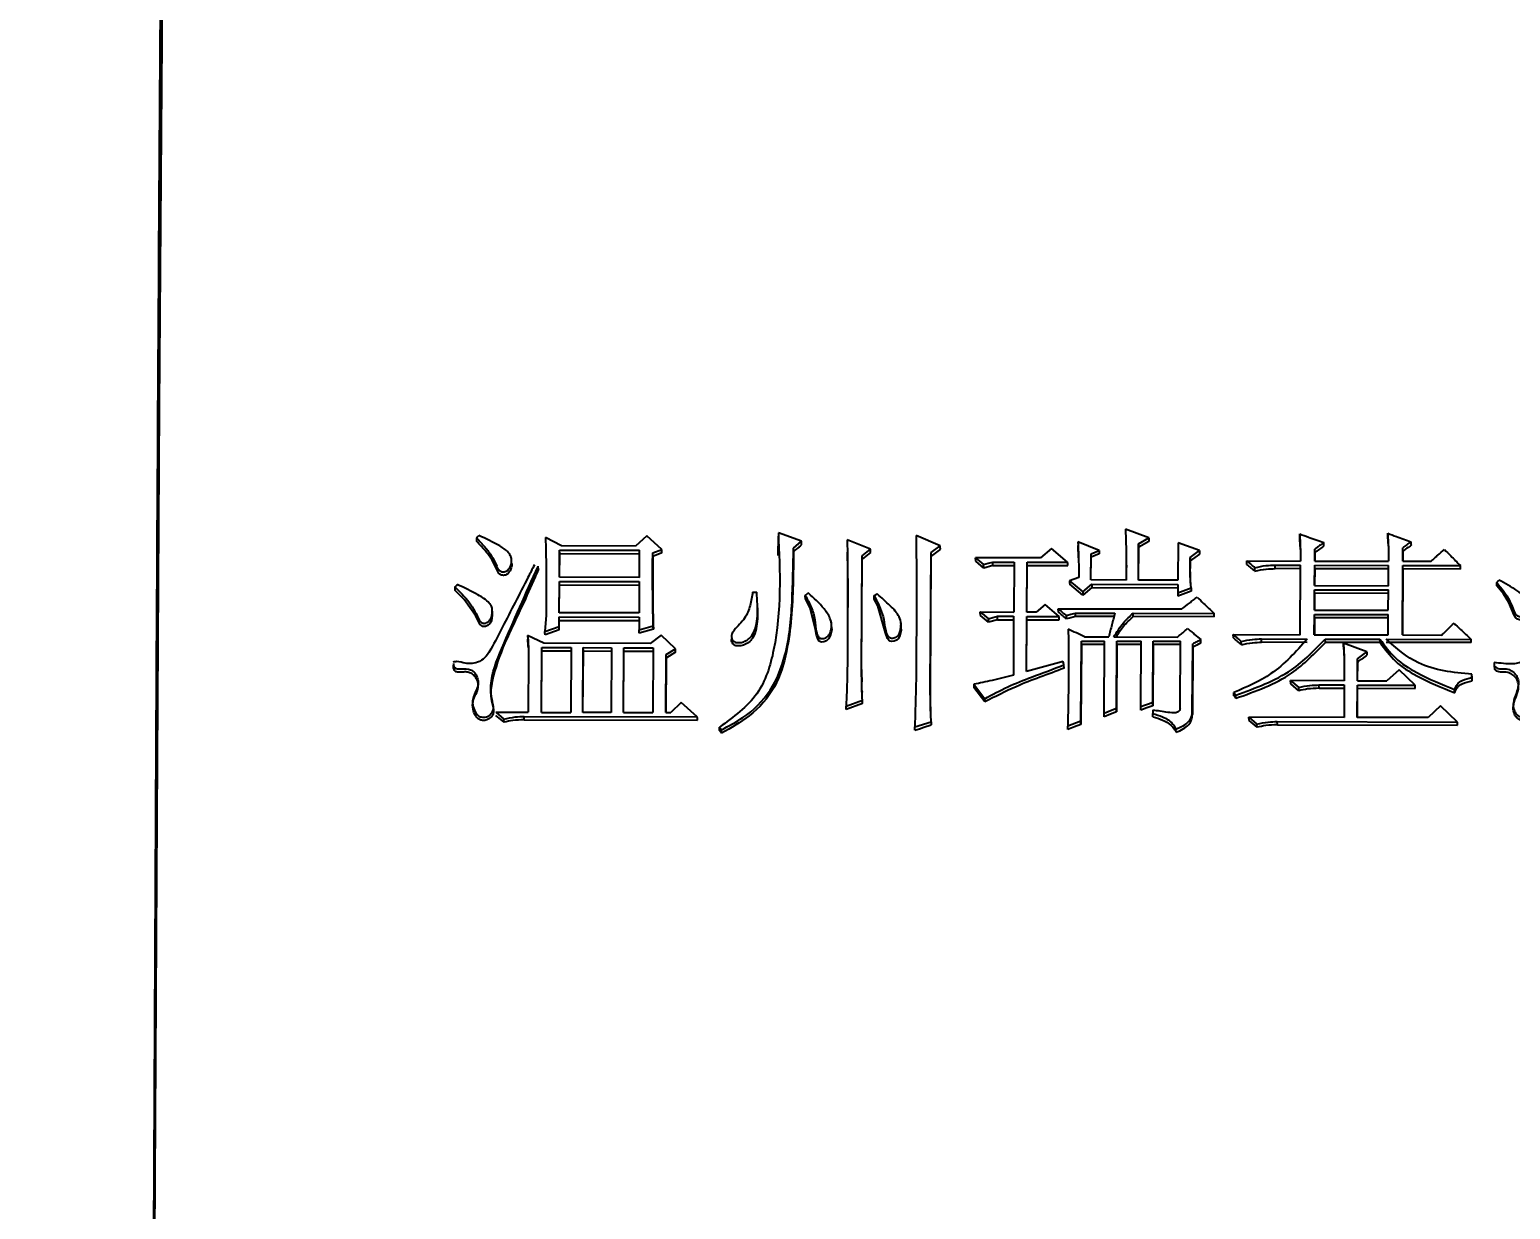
# Model space of a CAD drawing. Header units: millimetres. Extents: x 2454 to 4226, y 715 to 1968.
# Drawn here: x 2842.8 to 2857.04, y 1776.8 to 1788.15 of the extents above; entities that cross this region are included whole.
import ezdxf

# ---------------------------------------------------------------- set-up
doc = ezdxf.new("R2010")
doc.units = ezdxf.units.MM
doc.layers.add('标注', color=3, linetype='Continuous', lineweight=13)
doc.styles.add('SLDTEXTSTYLE1', font='txt.shx', dxfattribs={"width": 0.7, "bigfont": 'gbcbig.shx'})
doc.dimstyles.new('SLDDIMSTYLE12$0', dxfattribs={"dimtxt": 12, "dimasz": 10, "dimexe": 0, "dimexo": 0.0625, "dimgap": 0.875, "dimtad": 1, "dimdec": 1, "dimlfac": 1.8, "dimrnd": 1e-09, "dimzin": 12, "dimdsep": 46, "dimtxsty": 'SLDTEXTSTYLE1', "dimcen": 0.09, "dimdle": 8.16, "dimclrd": 3, "dimclre": 3, "dimadec": 0, "dimazin": 3, "dimtfac": 1, "dimtdec": 1, "dimtofl": 0, "dimtmove": 0, "dimatfit": 3, "dimfxl": 0, "dimfrac": 2, "dimtolj": 1, "dimlwd": 5, "dimlwe": 5, "dimarcsym": 0})

# ---------------------------------------------------------------- blocks, each defined once
blk = doc.blocks.new('*D56')
at = {"layer": 'Defpoints', "color": 0, "transparency": 16777216}
for p in [(3032.639, 1924.435), (3032.639, 1854.79), (2793.431, 1778.896)]:
    blk.add_point(p, dxfattribs=at)
at = {"layer": '标注', "color": 3, "linetype": 'Continuous', "lineweight": 5, "transparency": 16777216}
for p, q in [((3032.639, 1924.372), (3032.639, 1854.79)), ((2803.431, 1854.79), (3022.639, 1854.79))]:
    blk.add_line(p, q, dxfattribs=at)
at = {"layer": '标注', "color": 3, "lineweight": 5, "transparency": 16777216}
blk.add_line((2793.431, 1778.958), (2793.431, 1854.79), dxfattribs=at)
at = {"layer": '标注', "color": 3, "transparency": 16777216}
for points in [[(2803.431, 1856.457), (2803.431, 1853.123), (2793.431, 1854.79)], [(3022.639, 1856.457), (3022.639, 1853.123), (3032.639, 1854.79)]]:
    blk.add_solid(points, dxfattribs=at)
at = {"layer": '标注', "color": 0, "transparency": 16777216, "insert": (2913.035, 1869.379), "char_height": 12, "attachment_point": 5, "style": 'SLDTEXTSTYLE1'}
blk.add_mtext('\\A1;{\\H2.28571x;290}', dxfattribs=at)

msp = doc.modelspace()

# ---------------------------------------------------------------- linework, layer by layer
at = {"color": 7, "linetype": 'Continuous', "lineweight": 25}
for p, q in [((2847.1, 1783.226), (2847.1, 1783.26)), ((2847.917, 1783.185), (2847.762, 1783.266)), ((2848.735, 1783.28), (2848.628, 1783.183)), ((2848.88, 1783.15), (2848.735, 1783.28)), ((2849.998, 1783.091), (2850.002, 1783.277)), ((2850.224, 1783.229), (2850.001, 1783.31)), ((2850.886, 1783.154), (2850.663, 1783.244)), ((2851.558, 1783.185), (2851.325, 1783.283)), ((2853.564, 1783.262), (2853.34, 1783.344)), ((2853.34, 1783.344), (2853.341, 1783.31)), ((2853.466, 1783.205), (2853.564, 1783.262)), ((2855.02, 1783.178), (2855.015, 1783.266)), ((2855.862, 1783.272), (2855.862, 1783.306)), ((2855.868, 1783.181), (2855.862, 1783.272)), ((2847.896, 1782.884), (2847.897, 1783.144)), ((2847.897, 1783.144), (2848.666, 1783.142)), ((2847.898, 1783.111), (2847.897, 1783.144)), ((2847.897, 1782.884), (2847.898, 1783.111)), ((2847.898, 1783.111), (2848.666, 1783.109)), ((2848.628, 1783.183), (2847.917, 1783.185)), ((2848.665, 1782.882), (2848.666, 1783.142)), ((2848.793, 1783.118), (2848.88, 1783.15)), ((2848.793, 1783.084), (2848.793, 1783.118)), ((2848.881, 1783.117), (2848.793, 1783.084)), ((2850.146, 1783.164), (2850.224, 1783.229)), ((2850.147, 1783.13), (2850.146, 1783.164)), ((2850.808, 1783.089), (2850.886, 1783.154)), ((2850.887, 1783.12), (2850.808, 1783.056)), ((2851.462, 1781.839), (2851.47, 1783.12)), ((2851.47, 1783.12), (2851.558, 1783.185)), ((2851.559, 1783.152), (2851.471, 1783.087)), ((2852.629, 1783.158), (2852.521, 1783.069)), ((2852.783, 1783.028), (2852.629, 1783.158)), ((2853.086, 1783.141), (2852.882, 1783.223)), ((2852.882, 1783.223), (2852.883, 1783.189)), ((2852.888, 1783.071), (2852.883, 1783.189)), ((2853.006, 1782.857), (2853.008, 1783.109)), ((2853.008, 1783.109), (2853.086, 1783.141)), ((2853.009, 1783.075), (2853.008, 1783.109)), ((2853.087, 1783.108), (2853.009, 1783.075)), ((2853.464, 1782.856), (2853.466, 1783.205)), ((2853.465, 1782.856), (2853.467, 1783.172)), ((2853.564, 1783.228), (2853.467, 1783.172)), ((2853.846, 1783.213), (2853.844, 1782.855)), ((2854.05, 1783.139), (2853.846, 1783.213)), ((2853.962, 1783.074), (2854.05, 1783.139)), ((2854.051, 1783.106), (2853.962, 1783.041)), ((2855.02, 1783.178), (2855.022, 1783.117)), ((2855.159, 1783.039), (2855.16, 1783.153)), ((2855.16, 1783.119), (2855.16, 1783.039)), ((2855.868, 1783.181), (2855.869, 1783.111)), ((2856.006, 1783.037), (2856.007, 1783.167)), ((2856.007, 1783.134), (2856.007, 1783.037)), ((2847.435, 1783.05), (2847.434, 1783.057)), ((2847.435, 1783.023), (2847.435, 1783.036)), ((2847.693, 1782.957), (2847.692, 1782.99)), ((2850.801, 1782.029), (2850.808, 1783.089)), ((2850.802, 1781.997), (2850.808, 1783.056)), ((2851.463, 1781.807), (2851.471, 1783.087)), ((2851.898, 1783.07), (2851.975, 1783.005)), ((2852.521, 1783.069), (2851.898, 1783.07)), ((2851.899, 1783.037), (2851.898, 1783.07)), ((2851.976, 1782.972), (2851.899, 1783.037)), ((2851.976, 1782.972), (2851.975, 1783.005)), ((2852.064, 1782.996), (2851.976, 1782.972)), ((2852.063, 1783.029), (2852.268, 1783.029)), ((2852.064, 1782.996), (2852.268, 1782.996)), ((2852.268, 1783.029), (2852.265, 1782.548)), ((2852.391, 1782.548), (2852.394, 1783.029)), ((2852.392, 1782.548), (2852.395, 1782.995)), ((2852.394, 1783.029), (2852.783, 1783.028)), ((2852.395, 1782.995), (2852.784, 1782.995)), ((2853.007, 1782.857), (2853.009, 1783.075)), ((2853.962, 1783.041), (2853.963, 1782.967)), ((2854.507, 1783.04), (2855.023, 1783.039)), ((2854.507, 1783.007), (2854.507, 1783.04)), ((2854.585, 1782.942), (2854.584, 1782.975)), ((2854.779, 1782.999), (2855.022, 1782.999)), ((2854.78, 1782.966), (2854.779, 1782.999)), ((2855.023, 1782.965), (2854.78, 1782.966)), ((2855.018, 1782.33), (2855.022, 1782.999)), ((2855.158, 1782.803), (2855.159, 1782.998)), ((2855.159, 1782.965), (2855.158, 1782.803)), ((2855.159, 1783.039), (2855.87, 1783.038)), ((2855.159, 1782.998), (2855.869, 1782.997)), ((2855.159, 1782.965), (2855.159, 1782.998)), ((2855.869, 1782.964), (2855.159, 1782.965)), ((2855.868, 1782.802), (2855.869, 1782.997)), ((2856.002, 1782.328), (2856.006, 1782.997)), ((2856.006, 1782.963), (2856.003, 1782.328)), ((2856.006, 1783.037), (2856.278, 1783.037)), ((2856.006, 1782.997), (2856.561, 1782.995)), ((2856.561, 1782.962), (2856.006, 1782.963)), ((2847.893, 1782.541), (2847.895, 1782.843)), ((2847.895, 1782.843), (2848.664, 1782.841)), ((2847.896, 1782.81), (2847.895, 1782.843)), ((2848.665, 1782.882), (2847.896, 1782.884)), ((2848.664, 1782.841), (2848.663, 1782.54)), ((2852.89, 1782.881), (2852.802, 1782.849)), ((2852.802, 1782.849), (2852.928, 1782.743)), ((2852.929, 1782.71), (2852.803, 1782.816)), ((2852.928, 1782.743), (2853.016, 1782.816)), ((2853.347, 1782.856), (2853.006, 1782.857)), ((2853.016, 1782.816), (2853.843, 1782.814)), ((2853.844, 1782.855), (2853.464, 1782.856)), ((2853.843, 1782.814), (2853.843, 1782.733)), ((2856.911, 1782.799), (2856.91, 1782.832)), ((2847.894, 1782.541), (2847.896, 1782.81)), ((2847.896, 1782.81), (2848.664, 1782.808)), ((2849.754, 1782.741), (2849.793, 1782.741)), ((2850.922, 1782.706), (2850.951, 1782.722)), ((2850.923, 1782.673), (2850.922, 1782.706)), ((2853.017, 1782.783), (2852.929, 1782.71)), ((2853.017, 1782.783), (2853.843, 1782.781)), ((2853.843, 1782.733), (2853.97, 1782.781)), ((2853.97, 1782.748), (2853.844, 1782.7)), ((2853.97, 1782.781), (2853.97, 1782.748)), ((2855.156, 1782.567), (2855.157, 1782.762)), ((2855.157, 1782.762), (2855.868, 1782.761)), ((2855.158, 1782.729), (2855.157, 1782.762)), ((2855.158, 1782.729), (2855.157, 1782.567)), ((2855.158, 1782.803), (2855.868, 1782.802)), ((2855.868, 1782.728), (2855.158, 1782.729)), ((2855.867, 1782.565), (2855.868, 1782.761)), ((2847.25, 1782.543), (2847.249, 1782.576)), ((2848.663, 1782.54), (2847.893, 1782.541)), ((2849.799, 1782.494), (2849.799, 1782.527)), ((2851.943, 1782.549), (2852.021, 1782.484)), ((2851.943, 1782.549), (2852.265, 1782.548)), ((2851.944, 1782.516), (2851.943, 1782.549)), ((2852.479, 1782.548), (2852.391, 1782.548)), ((2852.567, 1782.621), (2852.479, 1782.548)), ((2852.702, 1782.507), (2852.567, 1782.621)), ((2852.693, 1782.58), (2853.881, 1782.578)), ((2852.694, 1782.547), (2852.693, 1782.58)), ((2852.858, 1782.539), (2853.238, 1782.538)), ((2853.413, 1782.538), (2854.192, 1782.536)), ((2853.414, 1782.505), (2853.413, 1782.538)), ((2855.156, 1782.567), (2855.867, 1782.565)), ((2847.767, 1782.517), (2847.756, 1782.362)), ((2847.756, 1782.362), (2847.893, 1782.411)), ((2847.893, 1782.501), (2848.662, 1782.499)), ((2847.893, 1782.411), (2847.893, 1782.501)), ((2847.894, 1782.468), (2847.893, 1782.501)), ((2847.893, 1782.378), (2847.894, 1782.468)), ((2847.894, 1782.468), (2848.662, 1782.466)), ((2848.662, 1782.499), (2848.662, 1782.377)), ((2848.662, 1782.377), (2848.798, 1782.417)), ((2848.799, 1782.385), (2848.662, 1782.344)), ((2849.593, 1782.394), (2849.593, 1782.394)), ((2850.511, 1782.436), (2850.51, 1782.449)), ((2851.18, 1782.439), (2851.179, 1782.449)), ((2851.18, 1782.416), (2851.18, 1782.426)), ((2852.022, 1782.451), (2851.944, 1782.516)), ((2852.022, 1782.451), (2852.021, 1782.484)), ((2852.109, 1782.475), (2852.022, 1782.451)), ((2852.109, 1782.508), (2852.264, 1782.508)), ((2852.109, 1782.475), (2852.265, 1782.475)), ((2852.264, 1782.508), (2852.261, 1781.943)), ((2852.388, 1781.976), (2852.391, 1782.507)), ((2852.389, 1781.976), (2852.392, 1782.475)), ((2852.391, 1782.507), (2852.702, 1782.507)), ((2852.392, 1782.475), (2852.391, 1782.507)), ((2852.392, 1782.475), (2852.703, 1782.474)), ((2852.703, 1782.474), (2852.702, 1782.507)), ((2853.23, 1782.506), (2852.859, 1782.506)), ((2854.193, 1782.503), (2853.414, 1782.505)), ((2855.155, 1782.33), (2855.156, 1782.526)), ((2855.156, 1782.526), (2855.867, 1782.524)), ((2855.157, 1782.493), (2855.156, 1782.526)), ((2855.157, 1782.493), (2855.156, 1782.33)), ((2855.866, 1782.492), (2855.157, 1782.493)), ((2855.865, 1782.328), (2855.867, 1782.524)), ((2847.746, 1782.248), (2847.59, 1782.322)), ((2847.59, 1782.322), (2847.591, 1782.289)), ((2848.768, 1782.246), (2847.746, 1782.248)), ((2847.893, 1782.378), (2847.757, 1782.33)), ((2848.662, 1782.344), (2848.662, 1782.377)), ((2848.875, 1782.327), (2848.768, 1782.246)), ((2849.011, 1782.196), (2848.875, 1782.327)), ((2852.911, 1781.499), (2852.915, 1782.269)), ((2852.915, 1782.269), (2853.139, 1782.269)), ((2852.945, 1782.31), (2853.178, 1782.31)), ((2853.135, 1781.573), (2853.139, 1782.269)), ((2853.227, 1782.31), (2853.84, 1782.308)), ((2853.252, 1781.622), (2853.256, 1782.269)), ((2853.256, 1782.269), (2853.49, 1782.268)), ((2853.486, 1781.638), (2853.49, 1782.268)), ((2853.603, 1781.678), (2853.606, 1782.268)), ((2853.606, 1782.268), (2853.869, 1782.267)), ((2853.865, 1781.62), (2853.869, 1782.267)), ((2853.982, 1781.595), (2853.986, 1782.243)), ((2854.376, 1782.332), (2855.018, 1782.33)), ((2854.377, 1782.299), (2854.376, 1782.332)), ((2854.454, 1782.234), (2854.453, 1782.266)), ((2854.648, 1782.29), (2855.086, 1782.289)), ((2854.649, 1782.258), (2854.648, 1782.29)), ((2855.087, 1782.257), (2854.649, 1782.258)), ((2855.155, 1782.33), (2855.865, 1782.328)), ((2855.261, 1782.289), (2855.787, 1782.288)), ((2855.262, 1782.257), (2855.261, 1782.289)), ((2855.788, 1782.255), (2855.262, 1782.257)), ((2855.66, 1782.165), (2855.437, 1782.248)), ((2855.788, 1782.255), (2855.787, 1782.288)), ((2855.846, 1782.288), (2856.663, 1782.286)), ((2856.664, 1782.254), (2855.846, 1782.255)), ((2856.002, 1782.328), (2856.381, 1782.327)), ((2847.596, 1782.216), (2847.598, 1782.185)), ((2847.599, 1782.125), (2847.596, 1781.585)), ((2847.722, 1781.584), (2847.726, 1782.207)), ((2847.723, 1781.584), (2847.727, 1782.175)), ((2847.726, 1782.207), (2848.008, 1782.206)), ((2847.727, 1782.175), (2847.726, 1782.207)), ((2847.727, 1782.175), (2848.009, 1782.174)), ((2848.008, 1782.206), (2848.005, 1781.584)), ((2848.121, 1781.583), (2848.125, 1782.206)), ((2848.122, 1781.583), (2848.126, 1782.174)), ((2848.125, 1782.206), (2848.398, 1782.205)), ((2848.126, 1782.174), (2848.125, 1782.206)), ((2848.126, 1782.174), (2848.398, 1782.173)), ((2848.398, 1782.205), (2848.394, 1781.583)), ((2848.511, 1781.583), (2848.515, 1782.205)), ((2848.512, 1781.583), (2848.515, 1782.173)), ((2848.515, 1782.205), (2848.797, 1782.205)), ((2848.515, 1782.173), (2848.515, 1782.205)), ((2848.515, 1782.173), (2848.798, 1782.173)), ((2848.797, 1782.205), (2848.793, 1781.582)), ((2848.92, 1781.582), (2848.923, 1782.139)), ((2848.921, 1781.582), (2848.924, 1782.107)), ((2848.923, 1782.139), (2849.011, 1782.196)), ((2849.012, 1782.164), (2848.924, 1782.107)), ((2852.916, 1782.237), (2852.911, 1781.468)), ((2853.14, 1782.237), (2852.916, 1782.237)), ((2853.257, 1782.236), (2853.253, 1781.59)), ((2853.49, 1782.236), (2853.257, 1782.236)), ((2853.607, 1782.236), (2853.604, 1781.647)), ((2853.87, 1782.235), (2853.607, 1782.236)), ((2853.987, 1782.21), (2853.983, 1781.564)), ((2855.437, 1782.215), (2855.441, 1782.102)), ((2855.571, 1781.887), (2855.572, 1782.1)), ((2855.572, 1782.1), (2855.66, 1782.165)), ((2846.879, 1782.005), (2846.878, 1782.037)), ((2850.802, 1781.997), (2850.801, 1782.029)), ((2852.739, 1782.073), (2852.388, 1781.976)), ((2852.748, 1782.041), (2852.739, 1782.073)), ((2852.749, 1782.009), (2852.748, 1782.041)), ((2855.444, 1781.992), (2855.444, 1781.984)), ((2855.572, 1781.887), (2855.573, 1782.068)), ((2855.97, 1781.993), (2855.853, 1781.887)), ((2856.125, 1781.845), (2855.97, 1781.993)), ((2856.886, 1782.064), (2856.886, 1782.032)), ((2856.886, 1782.032), (2856.887, 1782)), ((2851.463, 1781.807), (2851.462, 1781.839)), ((2851.881, 1781.854), (2851.987, 1781.715)), ((2851.988, 1781.684), (2851.882, 1781.823)), ((2854.928, 1781.889), (2855.006, 1781.823)), ((2855.444, 1781.887), (2854.928, 1781.889)), ((2854.929, 1781.857), (2854.928, 1781.889)), ((2855.006, 1781.791), (2854.929, 1781.857)), ((2855.006, 1781.791), (2855.006, 1781.823)), ((2855.2, 1781.847), (2855.444, 1781.847)), ((2855.201, 1781.815), (2855.2, 1781.847)), ((2855.201, 1781.815), (2855.444, 1781.815)), ((2855.444, 1781.847), (2855.442, 1781.535)), ((2855.569, 1781.535), (2855.57, 1781.846)), ((2855.57, 1781.846), (2856.125, 1781.845)), ((2855.57, 1781.535), (2855.571, 1781.815)), ((2855.571, 1781.887), (2855.853, 1781.887)), ((2855.571, 1781.815), (2856.126, 1781.813)), ((2856.671, 1781.918), (2856.671, 1781.95)), ((2856.672, 1781.919), (2856.671, 1781.95)), ((2856.672, 1781.886), (2856.671, 1781.918)), ((2856.672, 1781.886), (2856.672, 1781.919)), ((2849.066, 1781.68), (2848.968, 1781.582)), ((2849.221, 1781.54), (2849.066, 1781.68)), ((2850.653, 1781.644), (2850.809, 1781.701)), ((2850.805, 1781.794), (2850.806, 1781.778)), ((2851.464, 1781.672), (2851.463, 1781.807)), ((2851.466, 1781.583), (2851.464, 1781.695)), ((2854.402, 1781.719), (2854.402, 1781.75)), ((2847.284, 1781.585), (2847.362, 1781.519)), ((2847.284, 1781.585), (2847.596, 1781.585)), ((2847.363, 1781.488), (2847.285, 1781.554)), ((2847.557, 1781.544), (2849.221, 1781.54)), ((2847.557, 1781.512), (2847.557, 1781.544)), ((2847.722, 1781.584), (2848.005, 1781.584)), ((2848.394, 1781.583), (2848.121, 1781.583)), ((2848.511, 1781.583), (2848.793, 1781.582)), ((2848.92, 1781.582), (2848.968, 1781.582)), ((2850.654, 1781.612), (2850.653, 1781.644)), ((2850.81, 1781.669), (2850.654, 1781.612)), ((2853.136, 1781.541), (2853.135, 1781.573)), ((2853.487, 1781.606), (2853.486, 1781.638)), ((2853.603, 1781.604), (2853.602, 1781.572)), ((2853.603, 1781.54), (2853.602, 1781.572)), ((2853.983, 1781.564), (2853.982, 1781.595)), ((2854.527, 1781.537), (2854.604, 1781.471)), ((2855.442, 1781.535), (2854.527, 1781.537)), ((2854.528, 1781.506), (2854.527, 1781.537)), ((2856.25, 1781.533), (2855.569, 1781.535)), ((2856.368, 1781.648), (2856.25, 1781.533)), ((2856.532, 1781.491), (2856.368, 1781.648)), ((2847.363, 1781.488), (2847.362, 1781.519)), ((2847.557, 1781.512), (2849.222, 1781.509)), ((2849.435, 1781.441), (2849.454, 1781.416)), ((2849.436, 1781.41), (2849.435, 1781.441)), ((2849.455, 1781.385), (2849.436, 1781.41)), ((2849.455, 1781.385), (2849.454, 1781.416)), ((2851.314, 1781.445), (2851.47, 1781.494)), ((2851.315, 1781.414), (2851.314, 1781.445)), ((2851.47, 1781.494), (2851.471, 1781.463)), ((2852.785, 1781.419), (2852.784, 1781.45)), ((2853.826, 1781.392), (2853.825, 1781.423)), ((2854.605, 1781.44), (2854.528, 1781.506)), ((2854.605, 1781.44), (2854.604, 1781.471)), ((2854.799, 1781.495), (2856.532, 1781.491)), ((2854.8, 1781.464), (2854.799, 1781.495)), ((2854.8, 1781.464), (2856.533, 1781.46))]:
    msp.add_line(p, q, dxfattribs=at)
at = {"color": 7, "linetype": 'Continuous', "lineweight": 25, "flags": 128}
for points in [[(2844.789, 1828.119), (2844.74, 1827.952), (2844.691, 1827.449), (2844.641, 1826.614), (2844.591, 1825.45), (2844.541, 1823.963), (2844.492, 1822.159), (2844.443, 1820.048), (2844.395, 1817.638), (2844.349, 1814.942), (2844.303, 1811.971), (2844.26, 1808.74), (2844.218, 1805.264), (2844.178, 1801.559), (2844.14, 1797.641), (2844.104, 1793.53), (2844.071, 1789.245), (2844.041, 1784.805), (2844.013, 1780.232), (2843.988, 1775.546), (2843.966, 1770.769), (2843.948, 1765.925), (2843.932, 1761.034), (2843.92, 1756.121)], [(2844.788, 1827.419), (2844.739, 1827.252), (2844.69, 1826.755), (2844.641, 1825.928), (2844.591, 1824.775), (2844.542, 1823.302), (2844.493, 1821.516), (2844.445, 1819.425), (2844.398, 1817.039), (2844.351, 1814.369), (2844.307, 1811.428), (2844.263, 1808.228), (2844.222, 1804.786), (2844.182, 1801.116), (2844.145, 1797.237), (2844.109, 1793.166), (2844.077, 1788.923), (2844.046, 1784.526), (2844.019, 1779.997), (2843.994, 1775.357), (2843.982, 1772.692)], [(2847.1, 1783.26), (2847.109, 1783.272), (2847.119, 1783.284)], [(2853.564, 1783.262), (2853.564, 1783.243), (2853.564, 1783.228)], [(2855.015, 1783.266), (2855.015, 1783.285), (2855.015, 1783.299)], [(2848.881, 1783.117), (2848.881, 1783.135), (2848.88, 1783.15)], [(2850.225, 1783.195), (2850.225, 1783.214), (2850.224, 1783.229)], [(2850.887, 1783.12), (2850.886, 1783.139), (2850.886, 1783.154)], [(2851.471, 1783.087), (2851.47, 1783.105), (2851.47, 1783.12)], [(2851.559, 1783.152), (2851.558, 1783.17), (2851.558, 1783.185)], [(2853.086, 1783.141), (2853.086, 1783.122), (2853.087, 1783.108)], [(2853.466, 1783.205), (2853.466, 1783.186), (2853.467, 1783.172)], [(2854.05, 1783.139), (2854.05, 1783.12), (2854.051, 1783.106)], [(2855.16, 1783.119), (2855.16, 1783.138), (2855.16, 1783.153)], [(2855.248, 1783.184), (2855.248, 1783.203), (2855.248, 1783.218)], [(2856.007, 1783.134), (2856.007, 1783.153), (2856.007, 1783.167)], [(2856.085, 1783.224), (2856.085, 1783.205), (2856.086, 1783.19)], [(2850.808, 1783.056), (2850.808, 1783.074), (2850.808, 1783.089)], [(2851.975, 1783.005), (2852.019, 1783.017), (2852.063, 1783.029)], [(2852.064, 1782.996), (2852.063, 1783.015), (2852.063, 1783.029)], [(2852.395, 1782.995), (2852.394, 1783.014), (2852.394, 1783.029)], [(2852.784, 1782.995), (2852.784, 1783.013), (2852.783, 1783.028)], [(2853.962, 1783.074), (2853.962, 1783.055), (2853.962, 1783.041)], [(2856.006, 1782.963), (2856.006, 1782.982), (2856.006, 1782.997)], [(2856.561, 1782.962), (2856.561, 1782.981), (2856.561, 1782.995)], [(2846.892, 1782.788), (2846.897, 1782.795), (2846.905, 1782.804), (2846.912, 1782.813)], [(2852.802, 1782.849), (2852.802, 1782.83), (2852.803, 1782.816)], [(2853.016, 1782.816), (2853.016, 1782.797), (2853.017, 1782.783)], [(2856.91, 1782.832), (2856.92, 1782.844), (2856.93, 1782.856)], [(2846.893, 1782.755), (2846.893, 1782.767), (2846.892, 1782.778), (2846.892, 1782.788)], [(2847.248, 1782.543), (2847.25, 1782.515), (2847.242, 1782.465), (2847.226, 1782.438), (2847.203, 1782.418), (2847.184, 1782.409), (2847.17, 1782.408), (2847.158, 1782.41), (2847.148, 1782.415), (2847.132, 1782.43), (2847.09, 1782.514), (2846.978, 1782.669), (2846.893, 1782.755), (2846.893, 1782.755)], [(2850.26, 1782.708), (2850.267, 1782.714), (2850.278, 1782.723), (2850.289, 1782.732)], [(2850.261, 1782.675), (2850.261, 1782.689), (2850.26, 1782.698), (2850.26, 1782.708)], [(2850.509, 1782.416), (2850.514, 1782.38), (2850.5, 1782.321), (2850.484, 1782.292), (2850.464, 1782.273), (2850.438, 1782.262), (2850.419, 1782.26), (2850.406, 1782.263), (2850.394, 1782.27), (2850.384, 1782.283), (2850.368, 1782.327), (2850.359, 1782.38), (2850.306, 1782.59), (2850.261, 1782.675), (2850.261, 1782.675)], [(2851.176, 1782.415), (2851.182, 1782.375), (2851.166, 1782.313), (2851.153, 1782.292), (2851.137, 1782.277), (2851.116, 1782.268), (2851.093, 1782.266), (2851.076, 1782.269), (2851.062, 1782.278), (2851.05, 1782.294), (2851.031, 1782.349), (2850.957, 1782.607), (2850.923, 1782.673), (2850.923, 1782.673)], [(2852.928, 1782.743), (2852.928, 1782.724), (2852.929, 1782.71)], [(2853.843, 1782.733), (2853.843, 1782.714), (2853.844, 1782.7)], [(2857.216, 1782.596), (2857.218, 1782.559), (2857.205, 1782.521), (2857.184, 1782.492), (2857.168, 1782.48), (2857.147, 1782.474), (2857.129, 1782.474), (2857.109, 1782.481), (2857.093, 1782.494), (2857.078, 1782.518), (2857.026, 1782.64), (2856.975, 1782.722), (2856.911, 1782.799), (2856.911, 1782.799)], [(2852.771, 1782.515), (2852.815, 1782.527), (2852.858, 1782.539)], [(2852.859, 1782.506), (2852.859, 1782.525), (2852.858, 1782.539)], [(2854.193, 1782.503), (2854.192, 1782.522), (2854.192, 1782.536)], [(2847.893, 1782.378), (2847.893, 1782.397), (2847.893, 1782.411)], [(2848.799, 1782.385), (2848.798, 1782.403), (2848.798, 1782.417)], [(2852.021, 1782.484), (2852.065, 1782.496), (2852.109, 1782.508)], [(2852.109, 1782.475), (2852.109, 1782.494), (2852.109, 1782.508)], [(2852.771, 1782.482), (2852.771, 1782.5), (2852.771, 1782.515)], [(2852.859, 1782.506), (2852.815, 1782.494), (2852.771, 1782.482)], [(2847.757, 1782.33), (2847.756, 1782.348), (2847.756, 1782.362)], [(2852.916, 1782.237), (2852.916, 1782.255), (2852.915, 1782.269)], [(2853.257, 1782.236), (2853.256, 1782.254), (2853.256, 1782.269)], [(2853.607, 1782.236), (2853.607, 1782.254), (2853.606, 1782.268)], [(2853.987, 1782.21), (2853.986, 1782.228), (2853.986, 1782.243)], [(2854.065, 1782.251), (2854.026, 1782.231), (2853.987, 1782.21)], [(2854.065, 1782.251), (2854.064, 1782.269), (2854.064, 1782.283)], [(2855.437, 1782.215), (2855.437, 1782.233), (2855.437, 1782.248)], [(2856.664, 1782.254), (2856.664, 1782.272), (2856.663, 1782.286)], [(2848.924, 1782.107), (2848.923, 1782.125), (2848.923, 1782.139)], [(2849.012, 1782.164), (2849.011, 1782.182), (2849.011, 1782.196)], [(2855.573, 1782.068), (2855.572, 1782.086), (2855.572, 1782.1)], [(2855.66, 1782.165), (2855.66, 1782.147), (2855.661, 1782.133)], [(2851.881, 1781.854), (2851.881, 1781.836), (2851.882, 1781.823)], [(2855.571, 1781.815), (2855.571, 1781.832), (2855.57, 1781.846)], [(2856.126, 1781.813), (2856.126, 1781.831), (2856.125, 1781.845)], [(2850.81, 1781.669), (2850.809, 1781.687), (2850.809, 1781.701)], [(2853.603, 1781.678), (2853.561, 1781.664), (2853.523, 1781.651), (2853.486, 1781.638)], [(2853.604, 1781.647), (2853.603, 1781.664), (2853.603, 1781.678)], [(2854.382, 1781.775), (2854.392, 1781.763), (2854.402, 1781.75)], [(2854.383, 1781.743), (2854.383, 1781.755), (2854.383, 1781.765), (2854.382, 1781.775)], [(2854.383, 1781.743), (2854.388, 1781.737), (2854.393, 1781.731), (2854.402, 1781.719)], [(2849.222, 1781.509), (2849.222, 1781.526), (2849.221, 1781.54)], [(2853.252, 1781.622), (2853.211, 1781.604), (2853.173, 1781.589), (2853.135, 1781.573)], [(2853.253, 1781.59), (2853.194, 1781.566), (2853.136, 1781.541)], [(2853.253, 1781.59), (2853.252, 1781.608), (2853.252, 1781.622)], [(2853.604, 1781.647), (2853.545, 1781.627), (2853.487, 1781.606)], [(2851.315, 1781.414), (2851.357, 1781.427), (2851.4, 1781.441), (2851.471, 1781.463)], [(2852.911, 1781.499), (2852.869, 1781.483), (2852.826, 1781.467), (2852.784, 1781.45)], [(2852.911, 1781.468), (2852.848, 1781.444), (2852.785, 1781.419)], [(2852.911, 1781.468), (2852.911, 1781.485), (2852.911, 1781.499)], [(2856.533, 1781.46), (2856.532, 1781.478), (2856.532, 1781.491)]]:
    msp.add_lwpolyline(points, dxfattribs=at)
at = {"color": 7, "linetype": 'Continuous', "lineweight": 25}
for points, knots in [([(2843.979, 1772.695), (2843.981, 1773.153), (2843.99, 1775.448), (2844.008, 1779.538), (2844.036, 1784.857), (2844.072, 1790.529), (2844.116, 1796.438), (2844.17, 1802.411), (2844.23, 1807.886), (2844.294, 1812.774), (2844.361, 1817.034), (2844.426, 1820.301), (2844.485, 1822.717), (2844.539, 1824.466), (2844.591, 1825.737), (2844.641, 1826.594), (2844.673, 1826.846), (2844.689, 1826.972)], [0, 0, 0, 0, 0.015982, 0.079971, 0.143956, 0.207938, 0.29112, 0.374568, 0.45775, 0.540927, 0.624368, 0.707543, 0.76895, 0.830357, 0.891763, 0.945879, 1, 1, 1, 1]), ([(2847.1, 1783.26), (2847.126, 1783.232), (2847.18, 1783.175), (2847.251, 1783.083), (2847.285, 1783.006), (2847.307, 1782.959), (2847.32, 1782.944), (2847.337, 1782.936), (2847.355, 1782.933), (2847.375, 1782.936), (2847.395, 1782.946), (2847.416, 1782.969), (2847.433, 1783.003), (2847.438, 1783.044), (2847.429, 1783.084), (2847.395, 1783.138), (2847.288, 1783.208), (2847.188, 1783.253), (2847.119, 1783.284)], [0, 0, 0, 0, 0.118195, 0.236594, 0.355265, 0.378317, 0.396661, 0.415151, 0.431859, 0.45125, 0.470947, 0.497651, 0.545149, 0.585605, 0.625976, 0.672286, 0.776697, 1, 1, 1, 1]), ([(2847.762, 1783.266), (2847.764, 1783.169), (2847.769, 1782.995), (2847.769, 1782.745), (2847.768, 1782.593), (2847.767, 1782.517)], [0, 0, 0, 0, 0.392125, 0.69604, 1, 1, 1, 1]), ([(2850.001, 1783.31), (2850.017, 1782.936), (2850.039, 1782.414), (2849.833, 1781.73), (2849.569, 1781.539), (2849.435, 1781.441)], [0, 0, 0, 0, 0.553922, 0.77301, 1, 1, 1, 1]), ([(2850.663, 1783.244), (2850.665, 1783.112), (2850.669, 1782.856), (2850.667, 1782.475), (2850.666, 1782.227), (2850.665, 1782.102)], [0, 0, 0, 0, 0.348472, 0.674226, 1, 1, 1, 1]), ([(2851.325, 1783.283), (2851.326, 1783.204), (2851.33, 1782.968), (2851.329, 1782.625), (2851.328, 1782.255), (2851.327, 1782.043), (2851.326, 1781.937)], [0, 0, 0, 0, 0.176515, 0.529562, 0.764778, 1, 1, 1, 1]), ([(2853.34, 1783.344), (2853.343, 1783.252), (2853.347, 1783.125), (2853.348, 1782.962), (2853.347, 1782.891), (2853.347, 1782.856)], [0, 0, 0, 0, 0.564619, 0.782302, 1, 1, 1, 1]), ([(2853.342, 1783.284), (2853.342, 1783.284), (2853.342, 1783.284), (2853.342, 1783.281), (2853.343, 1783.234), (2853.347, 1783.096), (2853.347, 1782.987), (2853.347, 1782.925)], [0, 0, 0, 0, 0.004513, 0.017372, 0.048295, 0.459363, 1, 1, 1, 1]), ([(2855.015, 1783.299), (2855.016, 1783.272), (2855.02, 1783.214), (2855.022, 1783.128), (2855.022, 1783.069), (2855.023, 1783.039)], [0, 0, 0, 0, 0.321674, 0.660765, 1, 1, 1, 1]), ([(2855.015, 1783.299), (2855.043, 1783.29), (2855.095, 1783.271), (2855.173, 1783.244), (2855.223, 1783.226), (2855.248, 1783.218)], [0, 0, 0, 0, 0.360698, 0.680349, 1, 1, 1, 1]), ([(2855.862, 1783.306), (2855.863, 1783.277), (2855.867, 1783.219), (2855.869, 1783.129), (2855.87, 1783.068), (2855.87, 1783.038)], [0, 0, 0, 0, 0.316553, 0.658188, 1, 1, 1, 1]), ([(2855.862, 1783.306), (2855.889, 1783.295), (2855.941, 1783.277), (2856.015, 1783.25), (2856.062, 1783.233), (2856.085, 1783.224)], [0, 0, 0, 0, 0.374339, 0.687169, 1, 1, 1, 1]), ([(2847.433, 1783.023), (2847.435, 1783.018), (2847.44, 1782.999), (2847.431, 1782.965), (2847.415, 1782.933), (2847.396, 1782.913), (2847.377, 1782.903), (2847.357, 1782.9), (2847.337, 1782.903), (2847.32, 1782.912), (2847.306, 1782.928), (2847.286, 1782.978), (2847.248, 1783.054), (2847.179, 1783.144), (2847.127, 1783.199), (2847.1, 1783.226)], [0, 0, 0, 0, 0.026237, 0.10409, 0.173212, 0.210958, 0.243058, 0.27519, 0.307847, 0.340531, 0.368237, 0.418031, 0.616333, 0.806959, 1, 1, 1, 1]), ([(2848.798, 1782.417), (2848.795, 1782.537), (2848.792, 1782.715), (2848.792, 1782.948), (2848.792, 1783.061), (2848.793, 1783.118)], [0, 0, 0, 0, 0.5142491, 0.7571217, 1, 1, 1, 1]), ([(2849.454, 1781.416), (2849.524, 1781.453), (2849.707, 1781.548), (2849.945, 1781.785), (2850.097, 1782.18), (2850.139, 1782.646), (2850.144, 1782.99), (2850.146, 1783.164)], [0, 0, 0, 0, 0.113441, 0.293656, 0.475727, 0.736012, 1, 1, 1, 1]), ([(2850.147, 1783.13), (2850.146, 1783.024), (2850.143, 1782.704), (2850.116, 1782.264), (2849.988, 1781.819), (2849.749, 1781.548), (2849.546, 1781.436), (2849.455, 1781.385)], [0, 0, 0, 0, 0.162592, 0.48831, 0.668189, 0.850019, 1, 1, 1, 1]), ([(2850.147, 1783.13), (2850.158, 1783.139), (2850.177, 1783.155), (2850.203, 1783.176), (2850.218, 1783.189), (2850.225, 1783.195)], [0, 0, 0, 0, 0.4297984, 0.7148992, 1, 1, 1, 1]), ([(2850.664, 1783.121), (2850.664, 1783.121), (2850.664, 1783.121), (2850.664, 1783.121), (2850.664, 1783.121), (2850.664, 1783.121), (2850.664, 1783.12), (2850.664, 1783.115), (2850.664, 1783.073), (2850.665, 1782.98), (2850.666, 1782.863), (2850.667, 1782.739), (2850.667, 1782.602), (2850.667, 1782.49), (2850.667, 1782.421)], [0, 0, 0, 0, 0.000978, 0.001619, 0.001946, 0.002298, 0.003117, 0.004142, 0.021286, 0.169007, 0.400281, 0.509806, 0.696848, 1, 1, 1, 1]), ([(2852.882, 1783.223), (2852.884, 1783.19), (2852.887, 1783.125), (2852.89, 1783.011), (2852.89, 1782.93), (2852.89, 1782.881)], [0, 0, 0, 0, 0.2861485, 0.5723076, 1, 1, 1, 1]), ([(2855.248, 1783.218), (2855.236, 1783.209), (2855.215, 1783.194), (2855.186, 1783.172), (2855.168, 1783.159), (2855.16, 1783.153)], [0, 0, 0, 0, 0.401179, 0.70059, 1, 1, 1, 1]), ([(2855.248, 1783.184), (2855.234, 1783.173), (2855.204, 1783.152), (2855.175, 1783.13), (2855.16, 1783.119)], [0, 0, 0, 0, 0.499999, 1, 1, 1, 1]), ([(2856.085, 1783.224), (2856.078, 1783.219), (2856.065, 1783.21), (2856.046, 1783.196), (2856.026, 1783.181), (2856.013, 1783.172), (2856.007, 1783.167)], [0, 0, 0, 0, 0.25, 0.5, 0.75, 1, 1, 1, 1]), ([(2856.086, 1783.19), (2856.073, 1783.181), (2856.047, 1783.162), (2856.02, 1783.143), (2856.007, 1783.134)], [0, 0, 0, 0, 0.499999, 1, 1, 1, 1]), ([(2856.278, 1783.037), (2856.289, 1783.046), (2856.311, 1783.066), (2856.353, 1783.104), (2856.385, 1783.132), (2856.406, 1783.15)], [0, 0, 0, 0, 0.255423, 0.510847, 1, 1, 1, 1]), ([(2856.406, 1783.15), (2856.426, 1783.13), (2856.462, 1783.094), (2856.514, 1783.042), (2856.545, 1783.011), (2856.561, 1782.995)], [0, 0, 0, 0, 0.394938, 0.697469, 1, 1, 1, 1]), ([(2847.655, 1783.002), (2847.634, 1782.962), (2847.532, 1782.761), (2847.392, 1782.492), (2847.264, 1782.238), (2847.196, 1782.122), (2847.132, 1782.071), (2847.059, 1782.049), (2846.984, 1782.055), (2846.925, 1782.075), (2846.885, 1782.07), (2846.873, 1782.068)], [0, 0, 0, 0, 0.102735, 0.513641, 0.691803, 0.752733, 0.81448, 0.868242, 0.914556, 0.973792, 1, 1, 1, 1]), ([(2846.877, 1782.053), (2846.877, 1782.047), (2846.877, 1782.035), (2846.884, 1782.02), (2846.894, 1782.009), (2846.908, 1782.003), (2846.951, 1781.998), (2847.006, 1782.011), (2847.061, 1781.985), (2847.091, 1781.954), (2847.111, 1781.911), (2847.118, 1781.86), (2847.097, 1781.791), (2847.054, 1781.722), (2847.063, 1781.637), (2847.084, 1781.583), (2847.114, 1781.551), (2847.14, 1781.539), (2847.168, 1781.536), (2847.197, 1781.541), (2847.224, 1781.555), (2847.247, 1781.578), (2847.26, 1781.606), (2847.262, 1781.65), (2847.239, 1781.726), (2847.225, 1781.92), (2847.406, 1782.354), (2847.573, 1782.727), (2847.69, 1782.987)], [0, 0, 0, 0, 0.007825, 0.015857, 0.020934, 0.026005, 0.034592, 0.073423, 0.090206, 0.106937, 0.128009, 0.149392, 0.172688, 0.219515, 0.249945, 0.280395, 0.29244, 0.304603, 0.315296, 0.326596, 0.339245, 0.35279, 0.366071, 0.378823, 0.408474, 0.468, 0.628563, 1, 1, 1, 1]), ([(2847.693, 1782.957), (2847.682, 1782.934), (2847.629, 1782.817), (2847.478, 1782.461), (2847.275, 1782.089), (2847.226, 1781.738), (2847.258, 1781.644), (2847.263, 1781.587), (2847.253, 1781.554), (2847.232, 1781.529), (2847.204, 1781.512), (2847.172, 1781.504), (2847.14, 1781.507), (2847.112, 1781.522), (2847.086, 1781.552), (2847.065, 1781.602), (2847.055, 1781.671), (2847.082, 1781.742), (2847.116, 1781.802), (2847.116, 1781.863), (2847.1, 1781.909), (2847.071, 1781.945), (2847.035, 1781.967), (2846.995, 1781.974), (2846.958, 1781.97), (2846.928, 1781.968), (2846.907, 1781.971), (2846.894, 1781.978), (2846.884, 1781.988), (2846.879, 1782.002), (2846.877, 1782.014), (2846.878, 1782.02), (2846.878, 1782.021)], [0, 0, 0, 0, 0.032986, 0.164903, 0.50127, 0.571483, 0.614251, 0.629191, 0.64435, 0.657221, 0.670268, 0.683847, 0.69681, 0.708186, 0.722182, 0.74587, 0.778272, 0.809882, 0.842138, 0.86445, 0.886692, 0.904466, 0.922357, 0.937723, 0.953624, 0.967111, 0.973881, 0.979317, 0.984781, 0.991501, 0.998598, 1, 1, 1, 1]), ([(2848.793, 1783.084), (2848.793, 1783.025), (2848.793, 1782.906), (2848.792, 1782.673), (2848.796, 1782.499), (2848.799, 1782.385)], [0, 0, 0, 0, 0.254916, 0.509833, 1, 1, 1, 1]), ([(2853.97, 1782.781), (2853.967, 1782.818), (2853.962, 1782.885), (2853.962, 1782.982), (2853.962, 1783.044), (2853.962, 1783.074)], [0, 0, 0, 0, 0.372655, 0.686294, 1, 1, 1, 1]), ([(2853.967, 1782.819), (2853.967, 1782.824), (2853.966, 1782.835), (2853.963, 1782.903), (2853.963, 1782.94), (2853.963, 1782.968)], [0, 0, 0, 0, 0.210887, 0.40461, 1, 1, 1, 1]), ([(2854.584, 1782.975), (2854.573, 1782.985), (2854.555, 1783), (2854.529, 1783.022), (2854.514, 1783.034), (2854.507, 1783.04)], [0, 0, 0, 0, 0.429625, 0.714813, 1, 1, 1, 1]), ([(2854.585, 1782.942), (2854.572, 1782.953), (2854.546, 1782.975), (2854.52, 1782.996), (2854.507, 1783.007)], [0, 0, 0, 0, 0.499999, 1, 1, 1, 1]), ([(2854.584, 1782.975), (2854.62, 1782.983), (2854.684, 1782.998), (2854.75, 1782.999), (2854.779, 1782.999)], [0, 0, 0, 0, 0.558776, 1, 1, 1, 1]), ([(2854.585, 1782.942), (2854.621, 1782.95), (2854.685, 1782.964), (2854.751, 1782.965), (2854.78, 1782.966)], [0, 0, 0, 0, 0.558764, 1, 1, 1, 1]), ([(2846.892, 1782.788), (2846.929, 1782.752), (2847.015, 1782.67), (2847.086, 1782.554), (2847.123, 1782.47), (2847.144, 1782.449), (2847.158, 1782.441), (2847.172, 1782.439), (2847.19, 1782.443), (2847.21, 1782.454), (2847.23, 1782.474), (2847.249, 1782.512), (2847.253, 1782.558), (2847.245, 1782.605), (2847.201, 1782.66), (2847.089, 1782.732), (2846.98, 1782.782), (2846.912, 1782.813)], [0, 0, 0, 0, 0.146558, 0.336246, 0.39205, 0.410554, 0.4225, 0.434544, 0.44937, 0.472852, 0.497708, 0.52707, 0.595753, 0.630273, 0.664977, 0.792411, 1, 1, 1, 1]), ([(2856.91, 1782.832), (2856.956, 1782.776), (2857.025, 1782.693), (2857.063, 1782.584), (2857.084, 1782.536), (2857.1, 1782.518), (2857.118, 1782.508), (2857.138, 1782.505), (2857.159, 1782.508), (2857.179, 1782.519), (2857.2, 1782.543), (2857.218, 1782.579), (2857.22, 1782.623), (2857.207, 1782.664), (2857.147, 1782.734), (2857.047, 1782.793), (2856.96, 1782.84), (2856.93, 1782.856)], [0, 0, 0, 0, 0.2272435, 0.3405271, 0.3735507, 0.394575, 0.415757, 0.4352811, 0.4569212, 0.4768821, 0.5065669, 0.5560211, 0.6041014, 0.646557, 0.6929762, 0.892741, 1, 1, 1, 1]), ([(2849.754, 1782.741), (2849.748, 1782.698), (2849.735, 1782.611), (2849.682, 1782.48), (2849.6, 1782.406), (2849.558, 1782.349), (2849.549, 1782.322), (2849.552, 1782.296), (2849.562, 1782.276), (2849.577, 1782.263), (2849.596, 1782.255), (2849.628, 1782.253), (2849.67, 1782.261), (2849.714, 1782.285), (2849.754, 1782.327), (2849.799, 1782.428), (2849.803, 1782.573), (2849.796, 1782.691), (2849.793, 1782.741)], [0, 0, 0, 0, 0.114878, 0.230341, 0.359495, 0.388094, 0.410443, 0.432909, 0.453786, 0.467864, 0.481945, 0.505043, 0.544547, 0.585181, 0.626806, 0.689677, 0.86705, 1, 1, 1, 1]), ([(2850.26, 1782.708), (2850.28, 1782.67), (2850.321, 1782.597), (2850.357, 1782.477), (2850.359, 1782.384), (2850.376, 1782.328), (2850.386, 1782.309), (2850.397, 1782.298), (2850.411, 1782.293), (2850.429, 1782.292), (2850.45, 1782.297), (2850.471, 1782.31), (2850.493, 1782.334), (2850.509, 1782.374), (2850.517, 1782.43), (2850.497, 1782.504), (2850.422, 1782.61), (2850.344, 1782.684), (2850.29, 1782.731), (2850.289, 1782.732)], [0, 0, 0, 0, 0.124309, 0.24609, 0.367306, 0.396347, 0.417489, 0.429803, 0.442215, 0.457158, 0.478755, 0.501073, 0.52588, 0.571425, 0.623854, 0.691349, 0.794036, 0.997429, 1, 1, 1, 1]), ([(2850.922, 1782.706), (2850.943, 1782.666), (2850.981, 1782.593), (2851.018, 1782.478), (2851.027, 1782.387), (2851.044, 1782.327), (2851.065, 1782.306), (2851.082, 1782.299), (2851.101, 1782.297), (2851.123, 1782.302), (2851.143, 1782.312), (2851.162, 1782.334), (2851.178, 1782.375), (2851.186, 1782.435), (2851.16, 1782.525), (2851.07, 1782.618), (2850.993, 1782.685), (2850.951, 1782.722)], [0, 0, 0, 0, 0.134794, 0.24553, 0.356039, 0.411786, 0.426956, 0.442239, 0.461011, 0.480326, 0.50369, 0.524583, 0.562821, 0.632701, 0.701688, 0.836333, 1, 1, 1, 1]), ([(2853.881, 1782.578), (2853.905, 1782.597), (2853.942, 1782.625), (2853.991, 1782.663), (2854.015, 1782.682), (2854.028, 1782.691)], [0, 0, 0, 0, 0.5, 0.75, 1, 1, 1, 1]), ([(2854.028, 1782.691), (2854.049, 1782.672), (2854.087, 1782.636), (2854.141, 1782.584), (2854.175, 1782.552), (2854.192, 1782.536)], [0, 0, 0, 0, 0.383556, 0.691778, 1, 1, 1, 1]), ([(2857.465, 1782.774), (2857.436, 1782.697), (2857.364, 1782.497), (2857.283, 1782.275), (2857.204, 1782.122), (2857.168, 1782.08), (2857.121, 1782.056), (2857.025, 1782.045), (2856.945, 1782.056), (2856.886, 1782.064)], [0, 0, 0, 0, 0.239945, 0.622922, 0.690928, 0.738575, 0.778427, 0.836125, 1, 1, 1, 1]), ([(2856.886, 1782.032), (2856.889, 1782.028), (2856.9, 1782.018), (2856.922, 1782.005), (2856.963, 1782.001), (2857.013, 1782.005), (2857.064, 1781.977), (2857.101, 1781.942), (2857.12, 1781.893), (2857.12, 1781.834), (2857.097, 1781.762), (2857.067, 1781.693), (2857.068, 1781.628), (2857.082, 1781.587), (2857.107, 1781.556), (2857.144, 1781.536), (2857.182, 1781.528), (2857.214, 1781.529), (2857.234, 1781.534), (2857.247, 1781.542), (2857.256, 1781.556), (2857.264, 1781.586), (2857.257, 1781.643), (2857.226, 1781.818), (2857.334, 1782.206), (2857.437, 1782.546), (2857.503, 1782.765)], [0, 0, 0, 0, 0.00746, 0.021515, 0.03403, 0.064224, 0.088963, 0.113738, 0.135707, 0.164129, 0.199368, 0.247324, 0.272392, 0.293582, 0.310761, 0.327957, 0.351284, 0.363676, 0.372565, 0.379187, 0.385809, 0.395752, 0.424001, 0.470433, 0.65855, 1, 1, 1, 1]), ([(2857.504, 1782.732), (2857.498, 1782.71), (2857.466, 1782.596), (2857.386, 1782.32), (2857.257, 1781.992), (2857.236, 1781.71), (2857.261, 1781.594), (2857.263, 1781.554), (2857.26, 1781.53), (2857.251, 1781.514), (2857.238, 1781.504), (2857.216, 1781.497), (2857.181, 1781.496), (2857.141, 1781.506), (2857.105, 1781.528), (2857.081, 1781.559), (2857.067, 1781.605), (2857.07, 1781.671), (2857.103, 1781.743), (2857.123, 1781.815), (2857.117, 1781.876), (2857.095, 1781.918), (2857.059, 1781.949), (2857.015, 1781.971), (2856.969, 1781.972), (2856.933, 1781.97), (2856.906, 1781.981), (2856.894, 1781.993), (2856.887, 1782)], [0, 0, 0, 0, 0.034989, 0.174299, 0.425331, 0.552112, 0.584365, 0.60039, 0.611611, 0.618846, 0.626132, 0.634619, 0.650123, 0.674106, 0.691239, 0.708386, 0.730212, 0.761039, 0.80347, 0.845945, 0.869218, 0.892682, 0.913388, 0.936189, 0.960986, 0.974869, 0.98629, 1, 1, 1, 1]), ([(2849.8, 1782.589), (2849.8, 1782.586), (2849.804, 1782.518), (2849.8, 1782.418), (2849.764, 1782.308), (2849.717, 1782.254), (2849.668, 1782.228), (2849.624, 1782.22), (2849.594, 1782.224), (2849.576, 1782.231), (2849.562, 1782.244), (2849.554, 1782.262), (2849.55, 1782.28), (2849.553, 1782.291), (2849.554, 1782.295)], [0, 0, 0, 0, 0.020894, 0.360561, 0.531764, 0.626866, 0.722623, 0.808358, 0.844354, 0.874626, 0.905021, 0.941547, 0.97865, 1, 1, 1, 1]), ([(2852.693, 1782.58), (2852.706, 1782.569), (2852.732, 1782.547), (2852.758, 1782.526), (2852.771, 1782.515)], [0, 0, 0, 0, 0.5, 1, 1, 1, 1]), ([(2852.771, 1782.482), (2852.759, 1782.493), (2852.733, 1782.515), (2852.707, 1782.537), (2852.694, 1782.547)], [0, 0, 0, 0, 0.4999988, 1, 1, 1, 1]), ([(2853.238, 1782.538), (2853.228, 1782.5), (2853.208, 1782.424), (2853.188, 1782.348), (2853.178, 1782.31)], [0, 0, 0, 0, 0.5, 1, 1, 1, 1]), ([(2853.227, 1782.31), (2853.256, 1782.356), (2853.307, 1782.44), (2853.381, 1782.508), (2853.413, 1782.538)], [0, 0, 0, 0, 0.555977, 1, 1, 1, 1]), ([(2852.789, 1782.384), (2852.79, 1782.326), (2852.792, 1782.142), (2852.792, 1781.831), (2852.787, 1781.577), (2852.784, 1781.45)], [0, 0, 0, 0, 0.185324, 0.592598, 1, 1, 1, 1]), ([(2852.945, 1782.31), (2852.919, 1782.322), (2852.867, 1782.347), (2852.815, 1782.372), (2852.789, 1782.384)], [0, 0, 0, 0, 0.5, 1, 1, 1, 1]), ([(2853.25, 1782.309), (2853.272, 1782.345), (2853.317, 1782.417), (2853.381, 1782.475), (2853.414, 1782.505)], [0, 0, 0, 0, 0.487747, 1, 1, 1, 1]), ([(2853.84, 1782.308), (2853.852, 1782.318), (2853.873, 1782.336), (2853.906, 1782.363), (2853.927, 1782.381), (2853.938, 1782.39)], [0, 0, 0, 0, 0.343704, 0.671852, 1, 1, 1, 1]), ([(2853.938, 1782.39), (2853.949, 1782.38), (2853.971, 1782.362), (2854.013, 1782.326), (2854.044, 1782.3), (2854.064, 1782.283)], [0, 0, 0, 0, 0.264385, 0.52877, 1, 1, 1, 1]), ([(2856.381, 1782.327), (2856.392, 1782.337), (2856.413, 1782.358), (2856.452, 1782.396), (2856.48, 1782.424), (2856.499, 1782.441)], [0, 0, 0, 0, 0.265769, 0.531538, 1, 1, 1, 1]), ([(2856.499, 1782.441), (2856.52, 1782.421), (2856.558, 1782.386), (2856.613, 1782.334), (2856.646, 1782.302), (2856.663, 1782.286)], [0, 0, 0, 0, 0.383556, 0.691778, 1, 1, 1, 1]), ([(2847.59, 1782.322), (2847.593, 1782.293), (2847.596, 1782.246), (2847.598, 1782.18), (2847.599, 1782.144), (2847.599, 1782.125)], [0, 0, 0, 0, 0.441782, 0.720858, 1, 1, 1, 1]), ([(2847.596, 1782.216), (2847.596, 1782.222), (2847.594, 1782.247), (2847.592, 1782.271), (2847.591, 1782.289)], [0, 0, 0, 0, 0.251639, 1, 1, 1, 1]), ([(2854.064, 1782.283), (2854.058, 1782.28), (2854.045, 1782.273), (2854.025, 1782.263), (2854.005, 1782.253), (2853.992, 1782.246), (2853.986, 1782.243)], [0, 0, 0, 0, 0.25, 0.5, 0.75, 1, 1, 1, 1]), ([(2854.453, 1782.266), (2854.442, 1782.275), (2854.424, 1782.291), (2854.398, 1782.313), (2854.383, 1782.325), (2854.376, 1782.332)], [0, 0, 0, 0, 0.429625, 0.714813, 1, 1, 1, 1]), ([(2854.454, 1782.234), (2854.441, 1782.245), (2854.415, 1782.267), (2854.39, 1782.288), (2854.377, 1782.299)], [0, 0, 0, 0, 0.499999, 1, 1, 1, 1]), ([(2855.086, 1782.289), (2854.979, 1782.168), (2854.783, 1781.948), (2854.507, 1781.829), (2854.382, 1781.775)], [0, 0, 0, 0, 0.550543, 1, 1, 1, 1]), ([(2854.402, 1781.75), (2854.59, 1781.818), (2854.922, 1781.937), (2855.159, 1782.183), (2855.261, 1782.289)], [0, 0, 0, 0, 0.567864, 1, 1, 1, 1]), ([(2854.402, 1781.719), (2854.591, 1781.786), (2854.923, 1781.905), (2855.16, 1782.151), (2855.262, 1782.257)], [0, 0, 0, 0, 0.567965, 1, 1, 1, 1]), ([(2854.453, 1782.266), (2854.489, 1782.274), (2854.553, 1782.288), (2854.619, 1782.29), (2854.648, 1782.29)], [0, 0, 0, 0, 0.558776, 1, 1, 1, 1]), ([(2854.454, 1782.234), (2854.49, 1782.242), (2854.554, 1782.256), (2854.62, 1782.257), (2854.649, 1782.258)], [0, 0, 0, 0, 0.558764, 1, 1, 1, 1]), ([(2855.437, 1782.248), (2855.439, 1782.188), (2855.443, 1782.098), (2855.444, 1781.978), (2855.444, 1781.918), (2855.444, 1781.887)], [0, 0, 0, 0, 0.497909, 0.748942, 1, 1, 1, 1]), ([(2855.787, 1782.288), (2855.833, 1782.224), (2855.927, 1782.095), (2856.18, 1781.934), (2856.381, 1781.853), (2856.505, 1781.803)], [0, 0, 0, 0, 0.27123, 0.55147, 1, 1, 1, 1]), ([(2855.788, 1782.255), (2855.834, 1782.192), (2855.928, 1782.063), (2856.181, 1781.902), (2856.382, 1781.821), (2856.506, 1781.772)], [0, 0, 0, 0, 0.271126, 0.551367, 1, 1, 1, 1]), ([(2856.671, 1781.95), (2856.49, 1781.968), (2856.173, 1781.999), (2855.944, 1782.201), (2855.846, 1782.288)], [0, 0, 0, 0, 0.570799, 1, 1, 1, 1]), ([(2850.665, 1782.102), (2850.665, 1782.04), (2850.663, 1781.933), (2850.659, 1781.78), (2850.655, 1781.689), (2850.653, 1781.644)], [0, 0, 0, 0, 0.406816, 0.703394, 1, 1, 1, 1]), ([(2855.573, 1782.068), (2855.584, 1782.077), (2855.605, 1782.092), (2855.634, 1782.114), (2855.652, 1782.127), (2855.661, 1782.133)], [0, 0, 0, 0, 0.401396, 0.700698, 1, 1, 1, 1]), ([(2850.809, 1781.701), (2850.808, 1781.73), (2850.805, 1781.788), (2850.802, 1781.897), (2850.802, 1781.977), (2850.801, 1782.028)], [0, 0, 0, 0, 0.266065, 0.532137, 1, 1, 1, 1]), ([(2850.802, 1781.997), (2850.802, 1781.968), (2850.802, 1781.928), (2850.803, 1781.889), (2850.803, 1781.878)], [0, 0, 0, 0, 0.725405, 1, 1, 1, 1]), ([(2851.987, 1781.715), (2852.059, 1781.755), (2852.204, 1781.833), (2852.463, 1781.933), (2852.644, 1782.001), (2852.748, 1782.041)], [0, 0, 0, 0, 0.300172, 0.597961, 1, 1, 1, 1]), ([(2852.749, 1782.009), (2852.672, 1781.98), (2852.517, 1781.922), (2852.258, 1781.824), (2852.086, 1781.735), (2851.988, 1781.684)], [0, 0, 0, 0, 0.297901, 0.595821, 1, 1, 1, 1]), ([(2850.805, 1781.789), (2850.805, 1781.808), (2850.804, 1781.844), (2850.803, 1781.877), (2850.803, 1781.893)], [0, 0, 0, 0, 0.516921, 1, 1, 1, 1]), ([(2851.326, 1781.937), (2851.325, 1781.869), (2851.322, 1781.754), (2851.317, 1781.589), (2851.315, 1781.493), (2851.314, 1781.445)], [0, 0, 0, 0, 0.414457, 0.707228, 1, 1, 1, 1]), ([(2851.47, 1781.494), (2851.469, 1781.524), (2851.466, 1781.584), (2851.463, 1781.699), (2851.462, 1781.784), (2851.462, 1781.839)], [0, 0, 0, 0, 0.2603967, 0.5207987, 1, 1, 1, 1]), ([(2852.261, 1781.943), (2852.227, 1781.934), (2852.159, 1781.916), (2852.033, 1781.884), (2851.939, 1781.866), (2851.881, 1781.854)], [0, 0, 0, 0, 0.2709795, 0.5419841, 1, 1, 1, 1]), ([(2855.006, 1781.823), (2855.041, 1781.831), (2855.106, 1781.845), (2855.171, 1781.847), (2855.2, 1781.847)], [0, 0, 0, 0, 0.558776, 1, 1, 1, 1]), ([(2855.201, 1781.815), (2855.164, 1781.814), (2855.098, 1781.813), (2855.034, 1781.798), (2855.006, 1781.791)], [0, 0, 0, 0, 0.561154, 1, 1, 1, 1]), ([(2856.505, 1781.803), (2856.512, 1781.82), (2856.527, 1781.856), (2856.585, 1781.902), (2856.638, 1781.912), (2856.671, 1781.918)], [0, 0, 0, 0, 0.2679558, 0.5459548, 1, 1, 1, 1]), ([(2856.506, 1781.772), (2856.513, 1781.789), (2856.527, 1781.824), (2856.585, 1781.87), (2856.639, 1781.88), (2856.672, 1781.886)], [0, 0, 0, 0, 0.267795, 0.54577, 1, 1, 1, 1]), ([(2851.988, 1781.684), (2851.987, 1781.686), (2851.987, 1781.691), (2851.987, 1781.699), (2851.987, 1781.707), (2851.987, 1781.712), (2851.987, 1781.715)], [0, 0, 0, 0, 0.25, 0.5, 0.75, 1, 1, 1, 1]), ([(2856.506, 1781.772), (2856.505, 1781.775), (2856.505, 1781.78), (2856.505, 1781.791), (2856.505, 1781.799), (2856.505, 1781.803)], [0, 0, 0, 0, 0.278524, 0.557049, 1, 1, 1, 1]), ([(2847.362, 1781.519), (2847.398, 1781.527), (2847.462, 1781.542), (2847.528, 1781.543), (2847.557, 1781.544)], [0, 0, 0, 0, 0.558776, 1, 1, 1, 1]), ([(2853.602, 1781.572), (2853.634, 1781.563), (2853.686, 1781.548), (2853.75, 1781.513), (2853.797, 1781.474), (2853.816, 1781.44), (2853.825, 1781.423)], [0, 0, 0, 0, 0.349246, 0.5716, 0.788818, 1, 1, 1, 1]), ([(2853.865, 1781.62), (2853.864, 1781.616), (2853.862, 1781.607), (2853.854, 1781.594), (2853.84, 1781.584), (2853.804, 1781.574), (2853.722, 1781.589), (2853.65, 1781.598), (2853.603, 1781.604)], [0, 0, 0, 0, 0.049561, 0.100427, 0.163318, 0.228773, 0.49217, 1, 1, 1, 1]), ([(2853.603, 1781.54), (2853.635, 1781.532), (2853.687, 1781.517), (2853.751, 1781.482), (2853.798, 1781.443), (2853.817, 1781.409), (2853.826, 1781.392)], [0, 0, 0, 0, 0.349364, 0.571747, 0.78893, 1, 1, 1, 1]), ([(2853.825, 1781.423), (2853.872, 1781.443), (2853.936, 1781.471), (2853.979, 1781.544), (2853.981, 1781.578), (2853.982, 1781.595)], [0, 0, 0, 0, 0.573768, 0.788652, 1, 1, 1, 1]), ([(2853.826, 1781.392), (2853.873, 1781.412), (2853.936, 1781.44), (2853.98, 1781.513), (2853.982, 1781.547), (2853.983, 1781.564)], [0, 0, 0, 0, 0.5739647, 0.788779, 1, 1, 1, 1]), ([(2847.557, 1781.512), (2847.52, 1781.511), (2847.454, 1781.51), (2847.391, 1781.495), (2847.363, 1781.488)], [0, 0, 0, 0, 0.561154, 1, 1, 1, 1]), ([(2854.604, 1781.471), (2854.64, 1781.479), (2854.704, 1781.493), (2854.77, 1781.495), (2854.799, 1781.495)], [0, 0, 0, 0, 0.558776, 1, 1, 1, 1]), ([(2854.8, 1781.464), (2854.763, 1781.463), (2854.697, 1781.461), (2854.633, 1781.446), (2854.605, 1781.44)], [0, 0, 0, 0, 0.561154, 1, 1, 1, 1])]:
    msp.add_open_spline(points, degree=3, knots=knots, dxfattribs=at)

# ---------------------------------------------------------------- dimensions: what is measured, and where the dimension line sits
at = {"layer": '标注'}
dim = msp.add_linear_dim(base=(3032.639, 1854.79), p1=(2793.431, 1778.896), p2=(3032.639, 1924.435), text='{\\H2.28571x;290}', dimstyle='SLDDIMSTYLE12$0', override={"dimtdec": 3, "dimtzin": 0}, dxfattribs=at)
dim.commit()
dim.dimension.update_dxf_attribs({"geometry": '*D56', "text_midpoint": (2913.035, 1854.79), "dimtype": 160})

doc.saveas('drawing.dxf')
